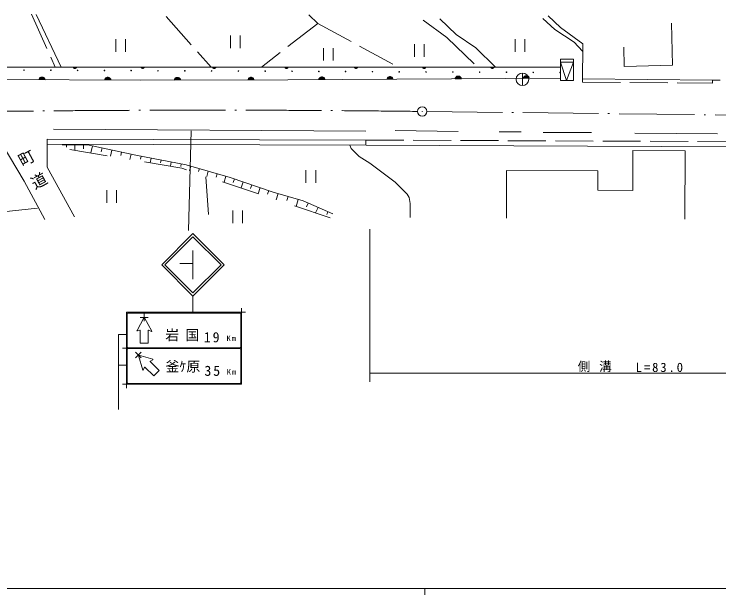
# Model space of a CAD drawing. Units: millimetres, scale not verified. Extents: x 39824 to 677002, y 19912 to 378325.
# Drawn here: x 102527 to 213596, y 203101 to 294706 of the extents above; entities that cross this region are included whole.
import ezdxf
from ezdxf.enums import TextEntityAlignment as Align

# ---------------------------------------------------------------- set-up
doc = ezdxf.new("R2010")
doc.units = ezdxf.units.MM
doc.header["$LTSCALE"] = 995.591
for name, pattern in [('DASHED', [7.5, 6, -1.5]), ('DASHED_SPACED', [12, 6, -6]), ('USER2', [15.2, 11.960656, -1.495082, 0.24918, -1.495082])]:
    doc.linetypes.add(name, pattern=pattern)
doc.layers.add('S-SUV', color=7, linetype='Continuous', lineweight=13)
doc.styles.add('@ＭＳ ゴシック', font='')
doc.styles.add('ＭＳ ゴシック', font='')
doc.styles.get('@ＭＳ ゴシック').set_extended_font_data('@MS Gothic')
doc.styles.get('ＭＳ ゴシック').set_extended_font_data('MS Gothic')

msp = doc.modelspace()

# ---------------------------------------------------------------- linework, layer by layer
at = {"layer": 'S-SUV', "linetype": 'DASHED'}
for p, q in [((105247, 294705.7), (108997.8, 286343.3)), ((148963.1, 294577.5), (150385.7, 293231)), ((126469.1, 294321), (133574.2, 286343.3)), ((150385.7, 293231), (141489.2, 286343.3)), ((150385.7, 293231), (163042.5, 286343.3)), ((166980.7, 293743.9), (170699.6, 290986.8)), ((169609.6, 293936.3), (172174.3, 291499.7)), ((185873.5, 294000.4), (187733, 292269.2)), ((187733, 292269.2), (190810.7, 290281.4)), ((172174.3, 291499.7), (175316.2, 289383.8)), ((170699.6, 290986.8), (175521.6, 286343.3)), ((190810.7, 290281.4), (192093.1, 288870.8)), ((175316.2, 289383.8), (178414, 286343.3)), ((192091.6, 283982.1), (212591.6, 283791.7)), ((157955.7, 274837.9), (239652.3, 274472.5)), ((155447.4, 274048.7), (155633.7, 273489.6)), ((155633.7, 273489.6), (156916.2, 272225.8)), ((156916.2, 272225.8), (158570.3, 271203.5)), ((158570.3, 271203.5), (162566.3, 268192.6)), ((132761.9, 269032.7), (133259.1, 262037.2)), ((162566.3, 268192.6), (163774.3, 266966)), ((163774.3, 266966), (164462, 266296.9)), ((164462, 266296.9), (164796.6, 265757.9)), ((164796.6, 265757.9), (164963.8, 264828.6)), ((164963.8, 264828.6), (164963.8, 262635.5)), ((100293.1, 263485), (106412, 264088.8))]:
    msp.add_line(p, q, dxfattribs=at)
at = {"layer": 'S-SUV'}
for p, q in [((106016.5, 294641.6), (109933.2, 286343.3)), ((186707.1, 294449.2), (188630.7, 292589.8)), ((206293.1, 286631.5), (206146, 293248.5)), ((188630.7, 292589.8), (192157.2, 290025)), ((136613.6, 291337), (136613.6, 289345.8)), ((138141.8, 289345.8), (138141.8, 291337)), ((118546.1, 290741.3), (118546.1, 288750.2)), ((120074.3, 288750.2), (120074.3, 290741.3)), ((165601, 289947.2), (165601, 287956)), ((167129.3, 287956), (167129.3, 289947.2)), ((181484.6, 290741.3), (181484.6, 288750.2)), ((183012.8, 288750.2), (183012.8, 290741.3)), ((192157.2, 290025), (192091.6, 283982.1)), ((151305.9, 289351.5), (151305.9, 287360.3)), ((152834.1, 287360.3), (152834.1, 289351.5)), ((198608.7, 289501.6), (198677.2, 286422.6)), ((188630.7, 287588.4), (190682.5, 287588.4)), ((188630.7, 287588.4), (188630.7, 284254.2)), ((188630.7, 287139.6), (189597.1, 284254.2)), ((188630.7, 287139.6), (190682.5, 287139.6)), ((190682.5, 287139.6), (189597.1, 284254.2)), ((190682.5, 287588.4), (190682.5, 284254.2)), ((198717.8, 286463.2), (206293.1, 286631.5)), ((70369.4, 286343.3), (109650.9, 286343.3)), ((109650.9, 286343.3), (188630.7, 286343.3)), ((111879, 286286.1), (111860.3, 286343.3)), ((111860.3, 286343.3), (112358.1, 286343.3)), ((112345.7, 286312.2), (111872.8, 286312.2)), ((111908.9, 286237.6), (111879, 286286.1)), ((111885.2, 286281.1), (112333.3, 286281.1)), ((112314.6, 286250), (111905.2, 286250)), ((111957.4, 286182.8), (111908.9, 286237.6)), ((111927.6, 286218.9), (112289.7, 286218.9)), ((112012.2, 286152.9), (111957.4, 286182.8)), ((112259.8, 286187.8), (111958.7, 286187.8)), ((112070.7, 286134.3), (112012.2, 286152.9)), ((112017.2, 286156.7), (112202.6, 286156.7)), ((112147.8, 286134.3), (112070.7, 286134.3)), ((112206.3, 286152.9), (112147.8, 286134.3)), ((112261.1, 286182.8), (112206.3, 286152.9)), ((112309.6, 286237.6), (112261.1, 286182.8)), ((112338.2, 286286.1), (112309.6, 286237.6)), ((112358.1, 286343.3), (112338.2, 286286.1)), ((122548.4, 286286.1), (122529.7, 286343.3)), ((122529.7, 286343.3), (123027.5, 286343.3)), ((123015, 286312.2), (122542.1, 286312.2)), ((122578.2, 286237.6), (122548.4, 286286.1)), ((122554.6, 286281.1), (123002.6, 286281.1)), ((122983.9, 286250), (122574.5, 286250)), ((122626.8, 286182.8), (122578.2, 286237.6)), ((122596.9, 286218.9), (122959, 286218.9)), ((122681.5, 286152.9), (122626.8, 286182.8)), ((122929.2, 286187.8), (122628, 286187.8)), ((122740, 286134.3), (122681.5, 286152.9)), ((122686.5, 286156.7), (122871.9, 286156.7)), ((122817.2, 286134.3), (122740, 286134.3)), ((122875.7, 286152.9), (122817.2, 286134.3)), ((122930.4, 286182.8), (122875.7, 286152.9)), ((122979, 286237.6), (122930.4, 286182.8)), ((123007.6, 286286.1), (122979, 286237.6)), ((123027.5, 286343.3), (123007.6, 286286.1)), ((133836.2, 286286.1), (133817.6, 286343.3)), ((133817.6, 286343.3), (134315.4, 286343.3)), ((134302.9, 286312.2), (133830, 286312.2)), ((133866.1, 286237.6), (133836.2, 286286.1)), ((133842.5, 286281.1), (134290.5, 286281.1)), ((134271.8, 286250), (133862.4, 286250)), ((133914.6, 286182.8), (133866.1, 286237.6)), ((133884.8, 286218.9), (134246.9, 286218.9)), ((133969.4, 286152.9), (133914.6, 286182.8)), ((134217.1, 286187.8), (133915.9, 286187.8)), ((134027.9, 286134.3), (133969.4, 286152.9)), ((133974.4, 286156.7), (134159.8, 286156.7)), ((134105, 286134.3), (134027.9, 286134.3)), ((134163.5, 286152.9), (134105, 286134.3)), ((134218.3, 286182.8), (134163.5, 286152.9)), ((134266.8, 286237.6), (134218.3, 286182.8)), ((134295.5, 286286.1), (134266.8, 286237.6)), ((134315.4, 286343.3), (134295.5, 286286.1)), ((145220.3, 286286.1), (145201.6, 286343.3)), ((145201.6, 286343.3), (145699.4, 286343.3)), ((145686.9, 286312.2), (145214, 286312.2)), ((145250.1, 286237.6), (145220.3, 286286.1)), ((145226.5, 286281.1), (145674.5, 286281.1)), ((145655.8, 286250), (145246.4, 286250)), ((145298.7, 286182.8), (145250.1, 286237.6)), ((145268.8, 286218.9), (145630.9, 286218.9)), ((145353.4, 286152.9), (145298.7, 286182.8)), ((145601.1, 286187.8), (145299.9, 286187.8)), ((145411.9, 286134.3), (145353.4, 286152.9)), ((145358.4, 286156.7), (145543.8, 286156.7)), ((145489.1, 286134.3), (145411.9, 286134.3)), ((145547.6, 286152.9), (145489.1, 286134.3)), ((145602.3, 286182.8), (145547.6, 286152.9)), ((145650.9, 286237.6), (145602.3, 286182.8)), ((145679.5, 286286.1), (145650.9, 286237.6)), ((145699.4, 286343.3), (145679.5, 286286.1)), ((156178.1, 286286.1), (156159.4, 286343.3)), ((156159.4, 286343.3), (156657.2, 286343.3)), ((156644.8, 286312.2), (156171.9, 286312.2)), ((156207.9, 286237.6), (156178.1, 286286.1)), ((156184.3, 286281.1), (156632.3, 286281.1)), ((156613.6, 286250), (156204.2, 286250)), ((156256.5, 286182.8), (156207.9, 286237.6)), ((156226.6, 286218.9), (156588.8, 286218.9)), ((156311.2, 286152.9), (156256.5, 286182.8)), ((156558.9, 286187.8), (156257.7, 286187.8)), ((156369.7, 286134.3), (156311.2, 286152.9)), ((156316.2, 286156.7), (156501.6, 286156.7)), ((156446.9, 286134.3), (156369.7, 286134.3)), ((156505.4, 286152.9), (156446.9, 286134.3)), ((156560.1, 286182.8), (156505.4, 286152.9)), ((156608.7, 286237.6), (156560.1, 286182.8)), ((156637.3, 286286.1), (156608.7, 286237.6)), ((156657.2, 286343.3), (156637.3, 286286.1)), ((166922.8, 286286.1), (166904.1, 286343.3)), ((166904.1, 286343.3), (167401.9, 286343.3)), ((167389.5, 286312.2), (166916.6, 286312.2)), ((166952.6, 286237.6), (166922.8, 286286.1)), ((166929, 286281.1), (167377, 286281.1)), ((167358.3, 286250), (166948.9, 286250)), ((167001.2, 286182.8), (166952.6, 286237.6)), ((166971.3, 286218.9), (167333.5, 286218.9)), ((167055.9, 286152.9), (167001.2, 286182.8)), ((167303.6, 286187.8), (167002.4, 286187.8)), ((167114.4, 286134.3), (167055.9, 286152.9)), ((167060.9, 286156.7), (167246.3, 286156.7)), ((167191.6, 286134.3), (167114.4, 286134.3)), ((167250.1, 286152.9), (167191.6, 286134.3)), ((167304.8, 286182.8), (167250.1, 286152.9)), ((167353.4, 286237.6), (167304.8, 286182.8)), ((167382, 286286.1), (167353.4, 286237.6)), ((167401.9, 286343.3), (167382, 286286.1)), ((177667.5, 286286.1), (177648.8, 286343.3)), ((177648.8, 286343.3), (178146.6, 286343.3)), ((178134.2, 286312.2), (177661.3, 286312.2)), ((177697.3, 286237.6), (177667.5, 286286.1)), ((177673.7, 286281.1), (178121.7, 286281.1)), ((178103, 286250), (177693.6, 286250)), ((177745.9, 286182.8), (177697.3, 286237.6)), ((177716, 286218.9), (178078.2, 286218.9)), ((177800.6, 286152.9), (177745.9, 286182.8)), ((178048.3, 286187.8), (177747.1, 286187.8)), ((177859.1, 286134.3), (177800.6, 286152.9)), ((177805.6, 286156.7), (177991, 286156.7)), ((177936.3, 286134.3), (177859.1, 286134.3)), ((177994.8, 286152.9), (177936.3, 286134.3)), ((178049.5, 286182.8), (177994.8, 286152.9)), ((178098.1, 286237.6), (178049.5, 286182.8)), ((178126.7, 286286.1), (178098.1, 286237.6)), ((178146.6, 286343.3), (178126.7, 286286.1)), ((122469.3, 284293.8), (70668.9, 284523.3)), ((106431.4, 284364.8), (106471.7, 284479.1)), ((107427, 284360.4), (106431.4, 284364.8)), ((106456.6, 284426.9), (107402.4, 284422.8)), ((106471.7, 284479.1), (106529.4, 284576)), ((107377.8, 284485.1), (106481.7, 284489.1)), ((106519.4, 284551.1), (107338.2, 284547.5)), ((106529.4, 284576), (106627, 284685)), ((107293.7, 284609.9), (106569.4, 284613.1)), ((106627, 284685), (106736.8, 284744.3)), ((106629.4, 284675.1), (107231.7, 284672.4)), ((106736.8, 284744.3), (106853.9, 284781.1)), ((107115, 284735.2), (106744.2, 284736.8)), ((106853.9, 284781.1), (107008.2, 284780.4)), ((107008.2, 284780.4), (107125, 284742.6)), ((107125, 284742.6), (107234.3, 284682.4)), ((107234.3, 284682.4), (107330.9, 284572.4)), ((107330.9, 284572.4), (107390.2, 284475.1)), ((107390.2, 284475.1), (107427, 284360.4)), ((116791.5, 284318.9), (116831.8, 284433.2)), ((116816.7, 284381), (117762.5, 284376.8)), ((116831.8, 284433.2), (116889.5, 284530.1)), ((117737.9, 284439.2), (116841.8, 284443.2)), ((116879.4, 284505.2), (117698.3, 284501.6)), ((116889.5, 284530.1), (116987.1, 284639.1)), ((117653.8, 284564), (116929.5, 284567.2)), ((116987.1, 284639.1), (117096.8, 284698.4)), ((116989.5, 284629.2), (117591.8, 284626.5)), ((117096.8, 284698.4), (117214, 284735.2)), ((117475.1, 284689.2), (117104.3, 284690.9)), ((117214, 284735.2), (117368.3, 284734.5)), ((117368.3, 284734.5), (117485.1, 284696.7)), ((117485.1, 284696.7), (117594.4, 284636.5)), ((117594.4, 284636.5), (117690.9, 284526.5)), ((117690.9, 284526.5), (117750.3, 284429.2)), ((117750.3, 284429.2), (117787.1, 284314.5)), ((145663.6, 284355.9), (122469.3, 284293.8)), ((127770.1, 284308), (127809.6, 284422.6)), ((127794.8, 284370.3), (128740.6, 284372.8)), ((127809.6, 284422.6), (127866.6, 284519.8)), ((128715.6, 284434.9), (127819.6, 284432.5)), ((127856.7, 284494.9), (128675.6, 284497.1)), ((127866.6, 284519.8), (127963.4, 284629.6)), ((128630.6, 284559.2), (127906.3, 284557.2)), ((127963.4, 284629.6), (128072.7, 284689.6)), ((127965.9, 284619.6), (128568.2, 284621.2)), ((128072.7, 284689.6), (128189.6, 284727.2)), ((128451.1, 284683.1), (128080.2, 284682.1)), ((128189.6, 284727.2), (128343.9, 284727.6)), ((128343.9, 284727.6), (128461, 284690.6)), ((128461, 284690.6), (128570.7, 284631.2)), ((128570.7, 284631.2), (128668.1, 284521.9)), ((128668.1, 284521.9), (128728.1, 284425)), ((128728.1, 284425), (128765.7, 284310.6)), ((139367.2, 284339), (139406.8, 284453.6)), ((140362.8, 284341.7), (139367.2, 284339)), ((139392, 284401.3), (140337.8, 284403.8)), ((139406.8, 284453.6), (139463.7, 284550.8)), ((140312.7, 284466), (139416.7, 284463.6)), ((139453.9, 284525.9), (140272.7, 284528.1)), ((139463.7, 284550.8), (139560.5, 284660.6)), ((140227.8, 284590.2), (139503.5, 284588.3)), ((139560.5, 284660.6), (139669.9, 284720.6)), ((139563, 284650.7), (140165.4, 284652.3)), ((139669.9, 284720.6), (139786.8, 284758.3)), ((140048.2, 284714.2), (139677.4, 284713.2)), ((139786.8, 284758.3), (139941.1, 284758.7)), ((139941.1, 284758.7), (140058.2, 284721.7)), ((140058.2, 284721.7), (140167.8, 284662.2)), ((140167.8, 284662.2), (140265.2, 284553)), ((140265.2, 284553), (140325.2, 284456.1)), ((140325.2, 284456.1), (140362.8, 284341.7)), ((188630.7, 284604.2), (145663.6, 284355.9)), ((150536.7, 284384), (150575.9, 284498.8)), ((151532.3, 284389.8), (150536.7, 284384)), ((150561.2, 284446.4), (151507, 284451.9)), ((150575.9, 284498.8), (150632.5, 284596.2)), ((151481.8, 284514), (150585.8, 284508.8)), ((150622.7, 284571.2), (151441.6, 284576)), ((150632.5, 284596.2), (150729, 284706.2)), ((151396.4, 284637.9), (150672.2, 284633.7)), ((150729, 284706.2), (150838.1, 284766.6)), ((150731.5, 284696.3), (151333.8, 284699.8)), ((150838.1, 284766.6), (150954.9, 284804.6)), ((151216.5, 284761.3), (150845.7, 284759.2)), ((150954.9, 284804.6), (151109.2, 284805.5)), ((151109.2, 284805.5), (151226.4, 284768.9)), ((151226.4, 284768.9), (151336.3, 284709.8)), ((151336.3, 284709.8), (151434, 284600.8)), ((151434, 284600.8), (151494.3, 284504.1)), ((151494.3, 284504.1), (151532.3, 284389.8)), ((161278.5, 284446.1), (161317.6, 284560.9)), ((162274, 284451.9), (161278.5, 284446.1)), ((161303, 284508.5), (162248.8, 284514)), ((161317.6, 284560.9), (161374.3, 284658.3)), ((162223.5, 284576.1), (161327.5, 284570.9)), ((161364.5, 284633.3), (162183.4, 284638)), ((161374.3, 284658.3), (161470.7, 284768.3)), ((162138.2, 284700), (161413.9, 284695.8)), ((161470.7, 284768.3), (161579.9, 284828.7)), ((161473.3, 284758.4), (162075.6, 284761.9)), ((161579.9, 284828.7), (161696.7, 284866.7)), ((161958.3, 284823.4), (161587.4, 284821.3)), ((161696.7, 284866.7), (161851, 284867.6)), ((161851, 284867.6), (161968.2, 284830.9)), ((161968.2, 284830.9), (162078, 284771.8)), ((162078, 284771.8), (162175.7, 284662.9)), ((162175.7, 284662.9), (162236, 284566.2)), ((162236, 284566.2), (162274, 284451.9)), ((172020.2, 284508.2), (172059.4, 284622.9)), ((173015.8, 284514), (172020.2, 284508.2)), ((172044.8, 284570.6), (172990.6, 284576.1)), ((172059.4, 284622.9), (172116.1, 284720.3)), ((172965.3, 284638.1), (172069.3, 284633)), ((172106.3, 284695.4), (172925.1, 284700.1)), ((172116.1, 284720.3), (172212.5, 284830.4)), ((172880, 284762.1), (172155.7, 284757.9)), ((172212.5, 284830.4), (172321.7, 284890.8)), ((172215.1, 284820.5), (172817.4, 284824)), ((172321.7, 284890.8), (172438.4, 284928.8)), ((172700, 284885.5), (172329.2, 284883.4)), ((172438.4, 284928.8), (172592.8, 284929.7)), ((172592.8, 284929.7), (172710, 284893)), ((172710, 284893), (172819.8, 284833.9)), ((172819.8, 284833.9), (172917.5, 284725)), ((172917.5, 284725), (172977.8, 284628.3)), ((172977.8, 284628.3), (173015.8, 284514)), ((182637, 285401.6), (182637, 283420.3)), ((182762, 284570.3), (182801.2, 284685)), ((183757.6, 284576.1), (182762, 284570.3)), ((182786.5, 284632.7), (183732.3, 284638.2)), ((182801.2, 284685), (182857.8, 284782.4)), ((183707.1, 284700.2), (182811.1, 284695.1)), ((182848, 284757.5), (183666.9, 284762.2)), ((182857.8, 284782.4), (182954.3, 284892.5)), ((183621.7, 284824.2), (182897.4, 284820)), ((182954.3, 284892.5), (183063.4, 284952.9)), ((182956.8, 284882.6), (183559.1, 284886.1)), ((183063.4, 284952.9), (183180.2, 284990.9)), ((183441.8, 284947.6), (183071, 284945.5)), ((183180.2, 284990.9), (183334.5, 284991.8)), ((183334.5, 284991.8), (183451.7, 284955.1)), ((183451.7, 284955.1), (183561.6, 284896)), ((183561.6, 284896), (183659.3, 284787.1)), ((183659.3, 284787.1), (183719.6, 284690.3)), ((183719.6, 284690.3), (183757.6, 284576.1)), ((192097, 284479.9), (212596.3, 284289.5)), ((117787.1, 284314.5), (116791.5, 284318.9)), ((128765.7, 284310.6), (127770.1, 284308)), ((188630.7, 284254.2), (190682.5, 284254.2)), ((212591.6, 284289.5), (212591.6, 283791.7)), ((212591.6, 284289.5), (213804.9, 284289.5)), ((108752.6, 276530.9), (157932.9, 276266.4)), ((130440.9, 276289.6), (130015.5, 260549.9)), ((162588.7, 276319.3), (172505.9, 276213.5)), ((178960.5, 276160.6), (182452.3, 276160.6)), ((185891.3, 276054.8), (193509.9, 276054.8)), ((200372.6, 275949), (213387.6, 275843.1)), ((107757.6, 270585), (107757.6, 274983.4)), ((107757.6, 274983.4), (157955.7, 274837.9)), ((157955.7, 274838), (157955.7, 274041.5)), ((100668.5, 274204.3), (104138.3, 268341.6)), ((158027.2, 274041.2), (107757.6, 274186.9)), ((110098.7, 274104.3), (114116, 274104.3)), ((110768.2, 274104.3), (110768.2, 273708.5)), ((112107.3, 274104.3), (112107.3, 273220.8)), ((113446.4, 274104.3), (113446.4, 273439.9)), ((114116, 274104.3), (121733.1, 272434.8)), ((114877.7, 273937.4), (114628.3, 272799.5)), ((116401.1, 273603.5), (116261.5, 272966.6)), ((117924.5, 273269.6), (117708.7, 272284.7)), ((239648.7, 273676.1), (158027.2, 274041.2)), ((119448, 272935.7), (119328.5, 272390.6)), ((120971.4, 272601.8), (120789, 271769.8)), ((121733.1, 272434.8), (129663.3, 270921.8)), ((122526.1, 272283.5), (122436.9, 271816)), ((200012.2, 266890.1), (200047, 273197.9)), ((200047, 273197.9), (208262.3, 273152.5)), ((208262.3, 273152.5), (208202.8, 262373.9)), ((124112.2, 271980.9), (123970.4, 271238.2)), ((125698.2, 271678.3), (125617.3, 271254.5)), ((127284.2, 271375.7), (127156.4, 270705.7)), ((128870.3, 271073.1), (128797.7, 270692.9)), ((112064.9, 262718.2), (107757.6, 270585)), ((129663.3, 270921.8), (136602.2, 268939.3)), ((130357.2, 270723.6), (130153, 270009)), ((131744.9, 270327.1), (131611.8, 269861)), ((133132.7, 269930.6), (132893, 269091.6)), ((148526.2, 270092.7), (148526.2, 268101.6)), ((150054.5, 268101.6), (150054.5, 270092.7)), ((180105.8, 262529.2), (180147.4, 270061.2)), ((180147.4, 270061.2), (194515, 269981.8)), ((194515, 269981.8), (194498.1, 266920.6)), ((134520.5, 269534), (134366, 268993.4)), ((135908.3, 269137.5), (135633, 268174.2)), ((136602.2, 268939.3), (143332.4, 266643.7)), ((104138.3, 268341.6), (107368.7, 262299.4)), ((137275.2, 268709.7), (137075.8, 268125.3)), ((138621.2, 268250.6), (138291.6, 267284.1)), ((139967.3, 267791.5), (139771, 267216.1)), ((117156.3, 266916), (117156.3, 264924.9)), ((118684.5, 264924.9), (118684.5, 266916)), ((141313.3, 267332.4), (140988.8, 266381)), ((142659.4, 266873.3), (142466.2, 266307)), ((143332.4, 266643.7), (148080.1, 265235.1)), ((194498.1, 266920.6), (200012.2, 266890.1)), ((144123.7, 266408.9), (143832.8, 265428.7)), ((145706.2, 265939.4), (145522, 265318.3)), ((147288.8, 265469.8), (146965.4, 264379.9)), ((148080.1, 265235.1), (152775.5, 263200.3)), ((148862.6, 264895.9), (148601.2, 264292.7)), ((137010.7, 263739.3), (137010.7, 261748.2)), ((138538.9, 261748.2), (138538.9, 263739.3)), ((150427.8, 264217.7), (150050.5, 263346.9)), ((151993, 263539.5), (151801.6, 263097.8)), ((125788.4, 255160.8), (130716.3, 260088.7)), ((130716.3, 260088.7), (135644.2, 255160.8)), ((158584.3, 260775.1), (158584.3, 236700.2)), ((126281.2, 255160.8), (130716.3, 259596)), ((135151.4, 255160.8), (130716.3, 259596)), ((130716.3, 252917.2), (130716.3, 257413.5)), ((130716.3, 250232.9), (125788.4, 255160.8)), ((130716.3, 250725.7), (126281.2, 255160.8)), ((128625.6, 255386.5), (130716.3, 255386.5)), ((135644.2, 255160.8), (130716.3, 250232.9)), ((130716.3, 250725.7), (135151.4, 255160.8)), ((130716.3, 250232.9), (130716.3, 247741.6)), ((138385.8, 248302.6), (138385.8, 247058.1)), ((120226.2, 236330.6), (120226.2, 247680.4)), ((120226.2, 247680.4), (138385.8, 247680.4)), ((120345.7, 242184.7), (120345.7, 247441.4)), ((120465.2, 247560.9), (138146.9, 247560.9)), ((121898.2, 244793.7), (122989.8, 246804.3)), ((123649.6, 246873.6), (122405.2, 246873.6)), ((123027.4, 247495.8), (123027.4, 246251.3)), ((123065.3, 246804.4), (124219.8, 244697.3)), ((137763.6, 247680.4), (139008.1, 247680.4)), ((138266.3, 247441.4), (138266.3, 242184.7)), ((138385.8, 247680.4), (138385.8, 236330.6)), ((122361.6, 244851.3), (121947.9, 244731.8)), ((122416.6, 242811.6), (122416.6, 244810)), ((123636.4, 244792.8), (123636.4, 242811.6)), ((124165.6, 244637), (123695.9, 244832.6)), ((118996, 244175.8), (118996, 232352.8)), ((118996, 244175.8), (120226.2, 244175.8)), ((120226.2, 242627.8), (120226.2, 241383.3)), ((122416.6, 242811.6), (123636.4, 242811.6)), ((119604, 242005.5), (120848.5, 242005.5)), ((120345.7, 236569.6), (120345.7, 241826.3)), ((138146.9, 242065.2), (120465.2, 242065.2)), ((120465.2, 241945.8), (138146.9, 241945.8)), ((122541.8, 240494.3), (121661.9, 241374.3)), ((121661.9, 240494.3), (122541.8, 241374.3)), ((138266.3, 241826.3), (138266.3, 236569.6)), ((122124, 240858.6), (122797.5, 238552.3)), ((124371.1, 240262), (122177.5, 240911.9)), ((124002.6, 239975.1), (124379.6, 240183.1)), ((120345.7, 239314), (118996, 239314)), ((122878.6, 238547.9), (123072.4, 239018.4)), ((123142.5, 239032.4), (124543.5, 237631.4)), ((125406.1, 238494), (123993, 239907.1)), ((125406.1, 238494), (124543.5, 237631.4)), ((158584.3, 238057.8), (240221.7, 238057.8)), ((120226.2, 236952.9), (120226.2, 235708.4)), ((119604, 236330.6), (120848.5, 236330.6)), ((138385.8, 236330.6), (120226.2, 236330.6)), ((138146.9, 236450.1), (120465.2, 236450.1)), ((39823.7, 204096.2), (576447.4, 204096.2)), ((167259.3, 204096.2), (167259.3, 203100.6))]:
    msp.add_line(p, q, dxfattribs=at)
at = {"layer": 'S-SUV', "linetype": 'USER2'}
msp.add_line((167589.4, 279339.7), (266401.4, 278186.9), dxfattribs=at)
at = {"layer": 'S-SUV', "linetype": 'DASHED_SPACED'}
for p, q in [((128985, 270400.1), (109942.2, 273582.6)), ((152358.2, 262574.3), (128985, 270400.1))]:
    msp.add_line(p, q, dxfattribs=at)
at = {"layer": 'S-SUV'}
for centre, radius in [((104087, 285868.6), 49.5), ((108310.9, 285849.9), 49.5), ((112534.8, 285831.2), 49.5), ((116758.7, 285812.5), 49.5), ((120982.6, 285793.7), 49.5), ((125206.5, 285775), 49.5), ((129430.4, 285756.3), 49.5), ((133654.3, 285737.6), 49.5), ((137878.1, 285718.9), 49.5), ((142102, 285700.2), 49.5), ((146325.9, 285681.4), 49.5), ((150549.8, 285662.7), 49.5), ((154773.7, 285644), 49.5), ((158997.6, 285625.3), 49.5), ((163221.5, 285606.6), 49.5), ((167445.4, 285587.9), 49.5), ((171669.3, 285569.1), 49.5), ((175893.2, 285550.4), 49.5), ((180117.1, 285531.7), 49.5), ((184341, 285513), 49.5), ((182637, 284410.9), 990.6), ((166842.8, 279348.4), 743), ((166842.8, 279348.4), 22.4)]:
    msp.add_circle(centre, radius, dxfattribs=at)
for centre, radius, start, end in [((188564.9, 285494.3), 49.5, 77.77568, 290.39647), ((120465.2, 247441.4), 119.5, 90, 180), ((123027.7, 246783.7), 43, 28.71979, 151.50226), ((138146.9, 247441.4), 119.5, 0, 90), ((121936, 244773.1), 43, 151.50226, 286.11285), ((122373.5, 244809.9), 43, 0, 106.11285), ((123679.3, 244792.8), 43, 67.39017, 180), ((124182.2, 244676.6), 43, 247.39014, 28.71979), ((120465.2, 242184.7), 119.5, 180, 270), ((138146.9, 242184.7), 119.5, 270, 0), ((120465.2, 241826.3), 119.5, 90, 180), ((138146.9, 241826.3), 119.5, 0, 90), ((122165.2, 240870.5), 43, 73.49774, 196.28021), ((124023.5, 239937.4), 43, 118.88715, 225), ((124358.9, 240220.8), 43, 298.88715, 73.49774), ((123112.2, 239002), 43, 45, 157.60983), ((122838.8, 238564.2), 43, 196.28021, 337.60986), ((120465.2, 236569.5), 119.5, 180, 270), ((138146.9, 236569.5), 119.5, 270, 0)]:
    msp.add_arc(centre, radius, start, end, dxfattribs=at)
at = {"layer": 'S-SUV', "linetype": 'USER2'}
msp.add_arc((133119.5, -2483963.9), 2763518.1, 89.31629, 91.34653, dxfattribs=at)

# ---------------------------------------------------------------- texts
at = {"layer": 'S-SUV', "style": 'ＭＳ ゴシック'}
msp.add_text('釜ｹ原', height=1606, dxfattribs=at).set_placement((126389.5, 237857.5), align=Align.BOTTOM_LEFT)
at = {"layer": 'S-SUV', "insert": (102863.3, 272559.7), "char_height": 1825, "attachment_point": 7, "rotation": 298.7, "style": '@ＭＳ ゴシック'}
msp.add_mtext('\\T1.64;町道', dxfattribs=at)
at = {"layer": 'S-SUV', "attachment_point": 7, "style": 'ＭＳ ゴシック'}
for s, insert, char_height in [('\\T1.45;岩国', (126353.3, 243100.9), 1606), ('\\T1.27;19', (132428.3, 242920), 1606), ('\\T1.25;Km', (136008.3, 243137), 875.9), ('\\T1.7;側溝', (191328.9, 238237.9), 1460), ('\\T1.27;35', (132518.3, 237625.3), 1606), ('\\T1.3;L=83.0', (200489.2, 238237.9), 1460), ('\\T1.25;Km', (136040.8, 237836.7), 875.9)]:
    msp.add_mtext(s, dxfattribs=dict(at, insert=insert, char_height=char_height))

doc.saveas('drawing.dxf')
